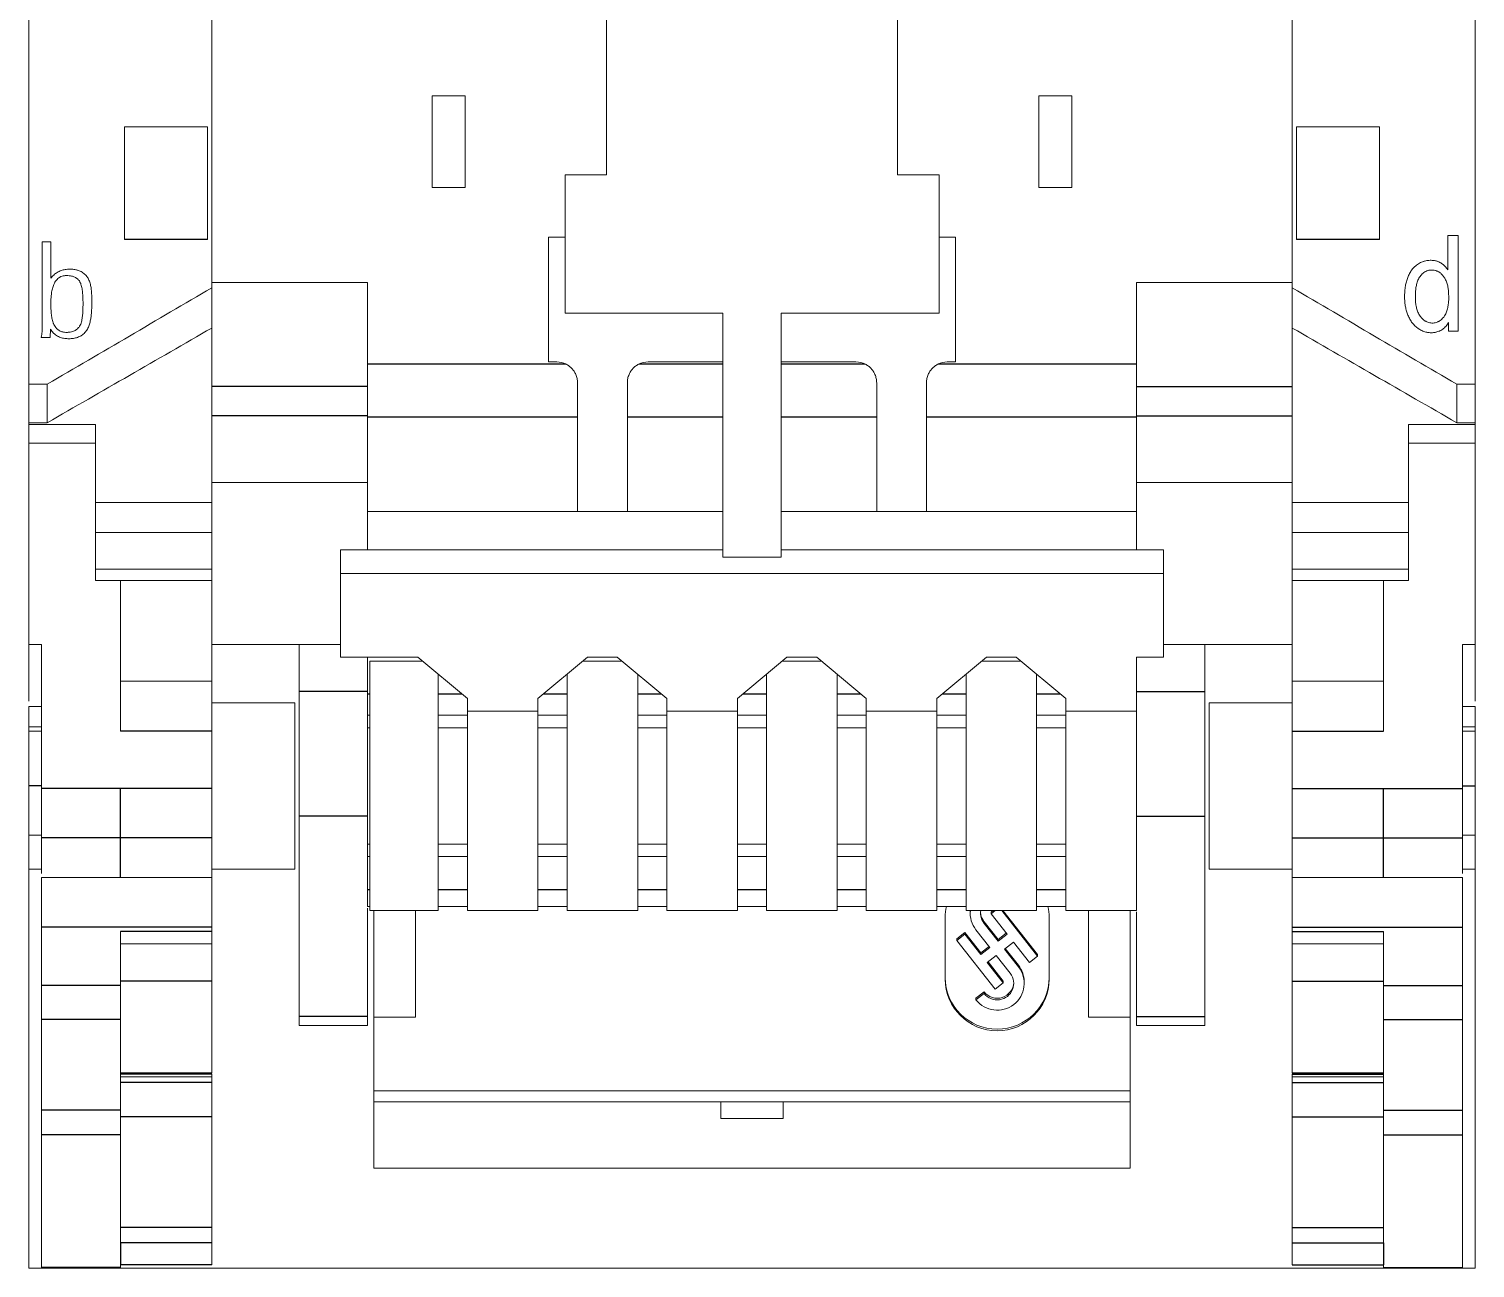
# Model space of a CAD drawing. Header units: millimetres. Extents: x 0 to 594, y 0 to 420.
# Drawn here: x 106.75 to 141.55, y 225.6 to 255.41 of the extents above; entities that cross this region are included whole.
import ezdxf

# ---------------------------------------------------------------- set-up
doc = ezdxf.new("R2010")
doc.units = ezdxf.units.MM
doc.layers.add('1', color=7, linetype='Continuous')

msp = doc.modelspace()

# ---------------------------------------------------------------- linework, layer by layer
at = {"layer": '1', "color": 7, "linetype": 'Continuous', "lineweight": 13}
for p, q in [((106.753, 360.281), (106.753, 246.863)), ((141.553, 360.281), (141.553, 246.863)), ((111.153, 358.001), (111.153, 249.185)), ((137.153, 249.185), (137.153, 358.001)), ((120.653, 251.901), (120.653, 329.743)), ((127.653, 329.743), (127.653, 251.901)), ((116.453, 251.601), (116.453, 253.801)), ((116.453, 253.801), (117.253, 253.801)), ((117.253, 253.801), (117.253, 251.601)), ((131.053, 253.801), (131.853, 253.801)), ((131.053, 251.601), (131.053, 253.801)), ((131.853, 253.801), (131.853, 251.601)), ((109.053, 250.353), (109.053, 253.054)), ((111.053, 253.054), (109.053, 253.054)), ((111.053, 250.353), (111.053, 253.054)), ((137.253, 250.353), (137.253, 253.054)), ((137.253, 253.054), (139.253, 253.054)), ((139.253, 250.353), (139.253, 253.054)), ((119.653, 251.901), (120.653, 251.901)), ((119.653, 248.576), (119.653, 251.901)), ((127.653, 251.901), (128.653, 251.901)), ((128.653, 251.901), (128.653, 248.572)), ((117.253, 251.601), (116.453, 251.601)), ((131.853, 251.601), (131.053, 251.601)), ((107.281, 250.293), (107.07, 250.293)), ((107.281, 249.413), (107.281, 250.293)), ((109.053, 250.351), (109.053, 250.353)), ((111.053, 250.353), (109.053, 250.353)), ((111.053, 250.351), (109.053, 250.351)), ((111.053, 250.351), (111.053, 250.353)), ((119.253, 250.401), (119.253, 247.401)), ((119.653, 250.401), (119.253, 250.401)), ((128.653, 250.401), (129.053, 250.401)), ((129.053, 250.401), (129.053, 247.401)), ((137.253, 250.351), (137.253, 250.353)), ((137.253, 250.353), (139.253, 250.353)), ((137.253, 250.351), (139.253, 250.351)), ((139.253, 250.351), (139.253, 250.353)), ((140.897, 250.443), (140.897, 249.617)), ((141.149, 250.443), (140.897, 250.443)), ((141.149, 248.143), (141.149, 250.443)), ((114.903, 249.315), (111.153, 249.315)), ((111.153, 249.185), (111.153, 248.217)), ((114.903, 249.315), (114.903, 247.346)), ((133.403, 249.315), (133.403, 247.346)), ((133.403, 249.315), (137.153, 249.315)), ((137.153, 248.217), (137.153, 249.185)), ((123.453, 248.576), (119.653, 248.576)), ((123.453, 242.701), (123.453, 248.576)), ((124.853, 248.576), (124.853, 242.701)), ((128.653, 248.572), (124.853, 248.572)), ((107.267, 247.993), (107.274, 248.187)), ((111.153, 248.217), (111.153, 244.018)), ((137.153, 244.018), (137.153, 248.217)), ((140.914, 248.353), (140.914, 248.143)), ((140.914, 248.143), (141.149, 248.143)), ((107.049, 247.993), (107.267, 247.993)), ((114.903, 246.073), (114.903, 247.346)), ((119.253, 247.401), (119.453, 247.401)), ((121.653, 247.401), (123.453, 247.401)), ((126.653, 247.401), (124.853, 247.401)), ((129.053, 247.401), (128.853, 247.401)), ((133.403, 246.073), (133.403, 247.346)), ((106.753, 246.863), (106.753, 245.938)), ((107.193, 246.863), (106.753, 246.863)), ((107.193, 245.938), (107.193, 246.863)), ((119.953, 246.901), (119.953, 246.073)), ((121.153, 246.073), (121.153, 246.901)), ((127.153, 246.073), (127.153, 246.901)), ((128.353, 246.901), (128.353, 246.073)), ((141.113, 246.863), (141.113, 245.938)), ((141.553, 246.863), (141.113, 246.863)), ((141.553, 246.863), (141.553, 245.938)), ((114.903, 243.801), (114.903, 246.073)), ((119.953, 246.073), (119.953, 243.801)), ((121.153, 243.801), (121.153, 246.073)), ((127.153, 243.801), (127.153, 246.073)), ((128.353, 246.073), (128.353, 243.801)), ((133.403, 243.801), (133.403, 246.073)), ((106.753, 245.938), (106.753, 245.897)), ((107.193, 245.938), (106.753, 245.938)), ((106.753, 245.451), (106.753, 245.897)), ((106.753, 245.897), (108.353, 245.897)), ((108.353, 245.897), (108.353, 244.018)), ((139.953, 245.897), (139.953, 244.018)), ((139.953, 245.897), (141.553, 245.897)), ((141.553, 245.938), (141.113, 245.938)), ((141.553, 245.938), (141.553, 245.897)), ((141.553, 245.451), (141.553, 245.897)), ((106.753, 245.451), (106.753, 240.601)), ((108.353, 245.451), (106.753, 245.451)), ((139.953, 245.451), (141.553, 245.451)), ((141.553, 245.451), (141.553, 240.601)), ((114.903, 244.501), (111.153, 244.501)), ((133.403, 244.501), (137.153, 244.501)), ((108.353, 244.018), (108.353, 243.298)), ((111.153, 244.018), (108.353, 244.018)), ((111.153, 244.018), (111.153, 243.298)), ((137.153, 243.298), (137.153, 244.018)), ((139.953, 244.018), (137.153, 244.018)), ((139.953, 243.298), (139.953, 244.018)), ((114.903, 242.879), (114.903, 243.801)), ((119.953, 243.801), (114.903, 243.801)), ((121.153, 243.801), (119.953, 243.801)), ((123.453, 243.801), (121.153, 243.801)), ((127.153, 243.801), (124.853, 243.801)), ((128.353, 243.801), (127.153, 243.801)), ((133.403, 243.801), (128.353, 243.801)), ((133.403, 242.879), (133.403, 243.801)), ((108.353, 243.298), (108.353, 242.418)), ((111.153, 243.298), (108.353, 243.298)), ((111.153, 243.298), (111.153, 242.418)), ((137.153, 242.418), (137.153, 243.298)), ((139.953, 243.298), (137.153, 243.298)), ((139.953, 242.418), (139.953, 243.298)), ((114.253, 242.879), (114.253, 242.309)), ((123.453, 242.879), (114.253, 242.879)), ((124.853, 242.701), (123.453, 242.701)), ((134.053, 242.879), (124.853, 242.879)), ((134.053, 242.879), (134.053, 242.309)), ((108.353, 242.418), (108.353, 242.14)), ((111.153, 242.418), (108.353, 242.418)), ((111.153, 242.418), (111.153, 242.14)), ((114.253, 240.301), (114.253, 242.309)), ((134.053, 242.309), (114.253, 242.309)), ((134.053, 240.301), (134.053, 242.309)), ((137.153, 242.14), (137.153, 242.418)), ((139.953, 242.418), (137.153, 242.418)), ((139.953, 242.14), (139.953, 242.418)), ((111.153, 242.14), (108.353, 242.14)), ((108.953, 238.522), (108.953, 242.14)), ((111.153, 239.722), (111.153, 242.141)), ((137.153, 239.722), (137.153, 242.141)), ((139.953, 242.14), (137.153, 242.14)), ((139.353, 238.522), (139.353, 242.14)), ((106.753, 240.601), (106.753, 239.239)), ((107.053, 240.601), (106.753, 240.601)), ((107.053, 237.14), (107.053, 240.601)), ((114.253, 240.601), (111.153, 240.601)), ((113.253, 240.601), (113.253, 239.472)), ((134.053, 240.601), (137.153, 240.601)), ((135.053, 240.601), (135.053, 239.472)), ((141.253, 237.14), (141.253, 240.601)), ((141.553, 240.601), (141.253, 240.601)), ((141.553, 240.601), (141.553, 239.239)), ((114.253, 240.301), (116.111, 240.301)), ((114.903, 240.301), (114.903, 239.405)), ((114.953, 234.201), (114.953, 240.201)), ((116.23, 240.201), (114.953, 240.201)), ((116.111, 240.301), (117.303, 239.301)), ((119.003, 239.301), (120.195, 240.301)), ((121.03, 240.201), (120.075, 240.201)), ((120.195, 240.301), (120.911, 240.301)), ((120.911, 240.301), (122.103, 239.301)), ((123.803, 239.301), (124.995, 240.301)), ((125.83, 240.201), (124.875, 240.201)), ((124.995, 240.301), (125.711, 240.301)), ((125.711, 240.301), (126.903, 239.301)), ((128.603, 239.301), (129.795, 240.301)), ((130.63, 240.201), (129.675, 240.201)), ((129.795, 240.301), (130.511, 240.301)), ((130.511, 240.301), (131.703, 239.301)), ((133.403, 240.301), (133.403, 239.001)), ((134.053, 240.301), (133.403, 240.301)), ((116.603, 234.201), (116.603, 239.888)), ((119.703, 234.201), (119.703, 239.888)), ((121.403, 234.201), (121.403, 239.888)), ((124.503, 234.201), (124.503, 239.888)), ((126.203, 234.201), (126.203, 239.888)), ((129.303, 234.201), (129.303, 239.888)), ((131.003, 234.201), (131.003, 239.888)), ((111.153, 239.722), (108.953, 239.722)), ((111.153, 238.522), (111.153, 239.722)), ((113.253, 239.472), (113.253, 236.476)), ((135.053, 239.472), (135.053, 236.476)), ((137.153, 238.522), (137.153, 239.722)), ((139.353, 239.722), (137.153, 239.722)), ((107.053, 239.113), (106.753, 239.113)), ((113.153, 239.201), (111.153, 239.201)), ((113.153, 239.201), (113.153, 235.786)), ((114.903, 238.901), (114.903, 239.405)), ((117.303, 239.301), (117.303, 239.001)), ((119.003, 239.001), (119.003, 239.301)), ((122.103, 239.301), (122.103, 239.001)), ((123.803, 239.001), (123.803, 239.301)), ((126.903, 239.301), (126.903, 239.001)), ((128.603, 239.001), (128.603, 239.301)), ((131.703, 239.301), (131.703, 239.001)), ((135.153, 239.201), (135.153, 235.786)), ((137.153, 239.201), (135.153, 239.201)), ((141.553, 239.113), (141.253, 239.113)), ((114.903, 238.601), (114.903, 238.901)), ((114.953, 238.901), (114.903, 238.901)), ((117.303, 238.901), (116.603, 238.901)), ((117.303, 234.201), (117.303, 239.001)), ((119.003, 239.001), (117.303, 239.001)), ((119.003, 234.201), (119.003, 239.001)), ((119.703, 238.901), (119.003, 238.901)), ((122.103, 238.901), (121.403, 238.901)), ((122.103, 234.201), (122.103, 239.001)), ((123.803, 239.001), (122.103, 239.001)), ((123.803, 234.201), (123.803, 239.001)), ((124.503, 238.901), (123.803, 238.901)), ((126.903, 238.901), (126.203, 238.901)), ((126.903, 234.201), (126.903, 239.001)), ((128.603, 239.001), (126.903, 239.001)), ((128.603, 234.201), (128.603, 239.001)), ((129.303, 238.901), (128.603, 238.901)), ((131.703, 238.901), (131.003, 238.901)), ((131.703, 234.201), (131.703, 239.001)), ((133.403, 239.001), (131.703, 239.001)), ((133.403, 234.201), (133.403, 239.001)), ((107.053, 238.619), (106.753, 238.619)), ((111.153, 237.14), (111.153, 238.522)), ((114.903, 235.801), (114.903, 238.601)), ((114.953, 238.601), (114.903, 238.601)), ((117.303, 238.601), (116.603, 238.601)), ((119.703, 238.601), (119.003, 238.601)), ((122.103, 238.601), (121.403, 238.601)), ((124.503, 238.601), (123.803, 238.601)), ((126.903, 238.601), (126.203, 238.601)), ((129.303, 238.601), (128.603, 238.601)), ((131.703, 238.601), (131.003, 238.601)), ((137.153, 237.14), (137.153, 238.522)), ((141.253, 238.619), (141.553, 238.619)), ((111.153, 235.952), (111.153, 237.14)), ((137.153, 235.952), (137.153, 237.14)), ((106.753, 235.201), (106.753, 236.019)), ((107.053, 236.019), (106.753, 236.019)), ((111.153, 235.001), (111.153, 235.952)), ((137.153, 235.001), (137.153, 235.952)), ((141.253, 236.019), (141.553, 236.019)), ((141.553, 235.201), (141.553, 236.019)), ((113.153, 235.786), (113.153, 235.201)), ((114.903, 235.501), (114.903, 235.801)), ((114.953, 235.801), (114.903, 235.801)), ((117.303, 235.801), (116.603, 235.801)), ((119.703, 235.801), (119.003, 235.801)), ((122.103, 235.801), (121.403, 235.801)), ((124.503, 235.801), (123.803, 235.801)), ((126.903, 235.801), (126.203, 235.801)), ((129.303, 235.801), (128.603, 235.801)), ((131.703, 235.801), (131.003, 235.801)), ((135.153, 235.786), (135.153, 235.201)), ((114.903, 234.701), (114.903, 235.501)), ((114.953, 235.501), (114.903, 235.501)), ((117.303, 235.501), (116.603, 235.501)), ((119.703, 235.501), (119.003, 235.501)), ((122.103, 235.501), (121.403, 235.501)), ((124.503, 235.501), (123.803, 235.501)), ((126.903, 235.501), (126.203, 235.501)), ((129.303, 235.501), (128.603, 235.501)), ((131.703, 235.501), (131.003, 235.501)), ((106.753, 235.201), (106.753, 225.601)), ((106.753, 235.201), (107.053, 235.201)), ((107.053, 235.001), (107.053, 233.801)), ((111.153, 235.001), (108.953, 235.001)), ((111.153, 235.201), (113.153, 235.201)), ((111.153, 235.001), (111.153, 233.801)), ((135.153, 235.201), (137.153, 235.201)), ((137.153, 235.001), (137.153, 233.801)), ((137.153, 235.001), (139.353, 235.001)), ((141.253, 235.201), (141.553, 235.201)), ((141.253, 235.001), (141.253, 233.801)), ((141.553, 235.201), (141.553, 225.601)), ((114.903, 234.301), (114.903, 234.701)), ((114.953, 234.301), (114.903, 234.301)), ((117.303, 234.301), (116.603, 234.301)), ((119.703, 234.301), (119.003, 234.301)), ((122.103, 234.301), (121.403, 234.301)), ((124.503, 234.301), (123.803, 234.301)), ((126.903, 234.301), (126.203, 234.301)), ((129.303, 234.301), (128.603, 234.301)), ((131.703, 234.301), (131.003, 234.301)), ((114.953, 234.201), (116.603, 234.201)), ((115.053, 231.641), (115.053, 234.201)), ((116.053, 231.641), (116.053, 234.201)), ((117.303, 234.201), (119.003, 234.201)), ((119.703, 234.201), (121.403, 234.201)), ((122.103, 234.201), (123.803, 234.201)), ((124.503, 234.201), (126.203, 234.201)), ((126.903, 234.201), (128.603, 234.201)), ((128.803, 234.037), (128.803, 232.55)), ((129.303, 234.201), (131.003, 234.201)), ((129.404, 234.176), (129.404, 234.137)), ((130.074, 233.506), (129.739, 233.933)), ((130.074, 233.467), (129.739, 233.893)), ((129.956, 234.201), (129.906, 234.162)), ((130.006, 234.201), (129.906, 234.123)), ((129.906, 234.162), (129.906, 234.123)), ((129.906, 234.123), (130.29, 233.634)), ((131.026, 233.103), (130.161, 234.201)), ((131.026, 233.143), (130.192, 234.201)), ((131.303, 232.55), (131.303, 234.037)), ((131.703, 234.201), (133.403, 234.201)), ((132.253, 234.201), (132.253, 231.641)), ((133.253, 231.641), (133.253, 234.201)), ((107.053, 232.399), (107.053, 233.801)), ((108.953, 232.399), (108.953, 233.701)), ((111.153, 233.701), (111.153, 233.801)), ((111.153, 233.401), (111.153, 233.701)), ((129.277, 233.675), (129.08, 233.522)), ((129.277, 233.636), (129.08, 233.483)), ((129.08, 233.522), (129.08, 233.483)), ((129.662, 233.187), (129.277, 233.675)), ((129.277, 233.675), (129.277, 233.636)), ((129.662, 233.147), (129.277, 233.636)), ((129.542, 233.741), (129.877, 233.315)), ((130.271, 233.659), (130.074, 233.506)), ((130.29, 233.634), (130.074, 233.467)), ((137.153, 233.701), (137.153, 233.801)), ((137.153, 233.401), (137.153, 233.701)), ((139.353, 232.399), (139.353, 233.701)), ((141.253, 232.399), (141.253, 233.801)), ((111.153, 233.401), (108.953, 233.401)), ((111.153, 232.502), (111.153, 233.401)), ((129.08, 233.483), (130.003, 232.311)), ((129.858, 233.339), (129.662, 233.187)), ((129.877, 233.315), (129.662, 233.147)), ((129.662, 233.187), (129.662, 233.147)), ((130.074, 233.506), (130.074, 233.467)), ((130.228, 233.272), (130.444, 233.439)), ((130.564, 232.846), (130.228, 233.272)), ((130.564, 232.885), (130.248, 233.287)), ((130.444, 233.439), (130.829, 232.951)), ((137.153, 232.502), (137.153, 233.401)), ((137.153, 233.401), (139.353, 233.401)), ((129.815, 232.952), (130.031, 233.119)), ((130.2, 232.464), (129.815, 232.952)), ((130.2, 232.503), (129.835, 232.967)), ((130.031, 233.119), (130.367, 232.693)), ((130.829, 232.951), (131.026, 233.103)), ((131.026, 233.143), (131.026, 233.103)), ((111.153, 230.301), (111.153, 232.502)), ((130.2, 232.503), (130.2, 232.464)), ((130.702, 232.449), (130.702, 232.489)), ((137.153, 230.301), (137.153, 232.502)), ((107.053, 231.583), (107.053, 232.399)), ((108.953, 231.583), (108.953, 232.399)), ((129.739, 232.245), (129.542, 232.093)), ((129.739, 232.206), (129.542, 232.053)), ((129.739, 232.245), (129.739, 232.206)), ((130.003, 232.311), (130.2, 232.464)), ((139.353, 231.583), (139.353, 232.399)), ((141.253, 231.583), (141.253, 232.399)), ((129.542, 232.093), (129.542, 232.053)), ((107.053, 231.583), (107.053, 229.396)), ((108.953, 231.583), (108.953, 229.396)), ((113.253, 231.434), (113.253, 231.651)), ((113.253, 231.434), (114.903, 231.434)), ((114.903, 231.434), (114.903, 231.651)), ((115.053, 231.64), (115.053, 231.641)), ((115.053, 231.641), (116.053, 231.641)), ((115.053, 231.64), (116.053, 231.64)), ((115.053, 229.868), (115.053, 231.64)), ((116.053, 231.64), (116.053, 231.641)), ((132.253, 231.641), (132.253, 231.64)), ((132.253, 231.641), (133.253, 231.641)), ((132.253, 231.64), (133.253, 231.64)), ((133.253, 231.64), (133.253, 231.641)), ((133.253, 229.868), (133.253, 231.64)), ((133.403, 231.434), (133.403, 231.651)), ((133.403, 231.434), (135.053, 231.434)), ((135.053, 231.434), (135.053, 231.651)), ((139.353, 231.583), (139.353, 229.396)), ((141.253, 231.583), (141.253, 229.396)), ((108.953, 230.301), (111.153, 230.301)), ((111.153, 230.272), (108.953, 230.272)), ((111.153, 230.201), (108.953, 230.201)), ((111.153, 230.265), (111.153, 230.272)), ((111.153, 230.201), (111.153, 230.265)), ((111.153, 230.201), (111.153, 230.063)), ((111.153, 230.063), (111.153, 229.239)), ((137.153, 230.301), (139.353, 230.301)), ((137.153, 230.265), (137.153, 230.272)), ((139.353, 230.272), (137.153, 230.272)), ((137.153, 230.201), (137.153, 230.265)), ((137.153, 230.201), (137.153, 230.063)), ((137.153, 230.201), (139.353, 230.201)), ((137.153, 230.063), (137.153, 229.239)), ((115.053, 229.601), (115.053, 229.868)), ((115.053, 229.868), (133.253, 229.868)), ((133.253, 229.601), (133.253, 229.868)), ((107.053, 228.809), (107.053, 229.396)), ((108.953, 228.809), (108.953, 229.396)), ((115.053, 228.001), (115.053, 229.601)), ((115.053, 229.601), (133.253, 229.601)), ((123.403, 229.601), (123.403, 229.196)), ((124.903, 229.601), (124.903, 229.196)), ((133.253, 228.001), (133.253, 229.601)), ((139.353, 228.809), (139.353, 229.396)), ((141.253, 228.809), (141.253, 229.396)), ((111.153, 229.239), (111.153, 226.574)), ((123.403, 229.196), (124.903, 229.196)), ((137.153, 229.239), (137.153, 226.574)), ((115.053, 228.001), (133.253, 228.001)), ((111.153, 226.574), (111.153, 226.207)), ((137.153, 226.574), (137.153, 226.207)), ((111.153, 226.207), (111.153, 225.676)), ((137.153, 226.207), (137.153, 225.676)), ((108.694, 225.601), (106.753, 225.601)), ((107.053, 225.612), (108.953, 225.612)), ((139.954, 225.601), (108.694, 225.601)), ((108.953, 225.676), (111.153, 225.676)), ((111.153, 225.676), (111.153, 225.676)), ((137.153, 225.676), (137.153, 225.676)), ((137.153, 225.676), (139.353, 225.676)), ((139.353, 225.612), (141.253, 225.612)), ((141.553, 225.601), (139.954, 225.601))]:
    msp.add_line(p, q, dxfattribs=at)
at = {"layer": '1', "color": 7, "linetype": 'Continuous', "lineweight": 25}
for p, q in [((119.68, 247.346), (114.903, 247.346)), ((123.453, 247.346), (121.426, 247.346)), ((126.88, 247.346), (124.853, 247.346)), ((133.403, 247.346), (128.626, 247.346)), ((114.903, 246.808), (111.153, 246.808)), ((133.403, 246.808), (137.153, 246.808)), ((114.903, 246.101), (111.153, 246.101)), ((119.953, 246.073), (114.903, 246.073)), ((123.453, 246.073), (121.153, 246.073)), ((127.153, 246.073), (124.853, 246.073)), ((133.403, 246.073), (128.353, 246.073)), ((133.403, 246.101), (137.153, 246.101)), ((114.903, 239.472), (113.253, 239.472)), ((133.403, 239.472), (135.053, 239.472)), ((114.953, 239.405), (114.903, 239.405)), ((117.179, 239.405), (116.603, 239.405)), ((119.703, 239.405), (119.127, 239.405)), ((121.979, 239.405), (121.403, 239.405)), ((124.503, 239.405), (123.927, 239.405)), ((126.779, 239.405), (126.203, 239.405)), ((129.303, 239.405), (128.727, 239.405)), ((131.579, 239.405), (131.003, 239.405)), ((111.153, 238.522), (108.953, 238.522)), ((137.153, 238.522), (139.353, 238.522)), ((107.053, 237.201), (106.753, 237.201)), ((111.153, 237.14), (108.953, 237.14)), ((137.153, 237.14), (139.353, 237.14)), ((141.253, 237.201), (141.553, 237.201)), ((114.903, 236.476), (113.253, 236.476)), ((133.403, 236.476), (135.053, 236.476)), ((111.153, 235.952), (108.953, 235.952)), ((137.153, 235.952), (139.353, 235.952)), ((114.953, 234.701), (114.903, 234.701)), ((117.303, 234.701), (116.603, 234.701)), ((119.703, 234.701), (119.003, 234.701)), ((122.103, 234.701), (121.403, 234.701)), ((124.503, 234.701), (123.803, 234.701)), ((126.903, 234.701), (126.203, 234.701)), ((129.303, 234.701), (128.603, 234.701)), ((131.703, 234.701), (131.003, 234.701)), ((129.739, 233.933), (129.739, 233.893)), ((111.153, 233.801), (107.053, 233.801)), ((111.153, 233.701), (108.953, 233.701)), ((137.153, 233.801), (141.253, 233.801)), ((137.153, 233.701), (139.353, 233.701)), ((130.564, 232.885), (130.564, 232.846)), ((111.153, 232.502), (108.953, 232.502)), ((137.153, 232.502), (139.353, 232.502)), ((108.953, 232.399), (107.053, 232.399)), ((139.353, 232.399), (141.253, 232.399)), ((108.953, 231.583), (107.053, 231.583)), ((114.903, 231.651), (113.253, 231.651)), ((133.403, 231.651), (135.053, 231.651)), ((139.353, 231.583), (141.253, 231.583)), ((111.153, 230.265), (108.953, 230.265)), ((111.153, 230.063), (108.953, 230.063)), ((137.153, 230.265), (139.353, 230.265)), ((137.153, 230.063), (139.353, 230.063)), ((108.953, 229.396), (107.053, 229.396)), ((139.353, 229.396), (141.253, 229.396)), ((111.153, 229.239), (108.953, 229.239)), ((137.153, 229.239), (139.353, 229.239)), ((108.953, 228.809), (107.053, 228.809)), ((139.353, 228.809), (141.253, 228.809)), ((111.153, 226.574), (108.953, 226.574)), ((137.153, 226.574), (139.353, 226.574)), ((108.953, 226.207), (108.953, 225.676)), ((111.153, 226.207), (108.953, 226.207)), ((137.153, 226.207), (139.353, 226.207)), ((139.353, 226.207), (139.353, 225.676)), ((108.953, 225.612), (107.053, 225.612)), ((111.153, 225.676), (108.953, 225.676)), ((137.153, 225.676), (139.353, 225.676)), ((139.353, 225.612), (141.253, 225.612))]:
    msp.add_line(p, q, dxfattribs=at)
at = {"layer": '1', "color": 7, "linetype": 'Continuous', "lineweight": 13}
for centre, start, end in [((119.453, 246.901), 63.0205, 90), ((121.653, 246.901), 90, 116.9795), ((126.653, 246.901), 63.0205, 90), ((128.853, 246.901), 90, 116.9795)]:
    msp.add_arc(centre, 0.5, start, end, dxfattribs=at)
for centre, major_axis, start_param, end_param in [((130.053, 234.037), (1.25, 0), 2.927081, 3.141593), ((130.053, 234.037), (1.25, 0), 0, 0.214512), ((130.053, 234.137), (0.649, 0), 3.042589, 3.804818), ((130.053, 234.176), (0.649, 0), 3.103604, 3.141549), ((130.053, 234.137), (-0.399, 0), 6.121742, 6.94641), ((130.053, 234.176), (-0.399, 0), 0.049486, 0.663225), ((130.053, 232.449), (0.649, 0), 3.804818, 6.94641), ((130.053, 232.489), (0.649, 0), 6.283142, 6.94641), ((130.053, 232.589), (1.25, 0), 3.141593, 6.283185), ((130.053, 232.55), (1.25, 0), 3.141593, 6.283185), ((130.053, 232.449), (-0.399, 0), 0.663225, 3.804818), ((130.053, 232.489), (-0.399, 0), 0.663225, 3.092069)]:
    msp.add_ellipse(centre, major_axis=major_axis, ratio=0.991445, start_param=start_param, end_param=end_param, dxfattribs=at)
for points, knots in [([(107.07, 250.293), (107.07, 249.909), (107.07, 249.334), (107.07, 248.663), (107.07, 248.351), (107.07, 248.22), (107.07, 248.184), (107.07, 248.16), (107.071, 248.148), (107.069, 248.124), (107.068, 248.112), (107.065, 248.088), (107.063, 248.076), (107.057, 248.04), (107.053, 248.016), (107.049, 247.993)], [0, 0, 0, 0, 0.5, 0.75, 0.875, 0.90625, 0.921875, 0.921875, 0.9375, 0.9375, 0.953125, 0.953125, 0.96875, 0.96875, 1, 1, 1, 1]), ([(107.274, 248.187), (107.292, 248.156), (107.312, 248.128), (107.342, 248.096), (107.348, 248.09), (107.361, 248.078), (107.368, 248.072), (107.388, 248.056), (107.417, 248.035), (107.447, 248.019), (107.479, 248.004), (107.495, 247.997), (107.545, 247.98), (107.579, 247.972), (107.631, 247.965), (107.648, 247.963), (107.683, 247.961), (107.701, 247.96), (107.753, 247.96), (107.788, 247.963), (107.84, 247.97), (107.857, 247.973), (107.891, 247.982), (107.908, 247.987), (107.941, 247.998), (107.965, 248.008), (107.989, 248.02), (108.004, 248.029), (108.011, 248.033), (108.048, 248.057), (108.075, 248.08), (108.104, 248.112), (108.11, 248.119), (108.121, 248.132), (108.127, 248.139), (108.142, 248.161), (108.151, 248.175), (108.177, 248.221), (108.192, 248.253), (108.209, 248.302), (108.214, 248.319), (108.223, 248.353), (108.227, 248.37), (108.238, 248.421), (108.243, 248.455), (108.252, 248.523), (108.256, 248.558), (108.263, 248.662), (108.265, 248.731), (108.265, 248.836), (108.265, 248.871), (108.265, 248.923), (108.265, 248.94), (108.265, 248.975), (108.264, 248.993), (108.262, 249.045), (108.26, 249.08), (108.253, 249.149), (108.249, 249.183), (108.239, 249.234), (108.235, 249.251), (108.227, 249.285), (108.222, 249.302), (108.212, 249.335), (108.205, 249.351), (108.192, 249.383), (108.184, 249.399), (108.171, 249.421), (108.166, 249.429), (108.156, 249.443), (108.151, 249.45), (108.136, 249.471), (108.113, 249.498), (108.088, 249.521), (108.06, 249.543), (108.046, 249.553), (108.001, 249.58), (107.969, 249.594), (107.927, 249.607), (107.919, 249.609), (107.902, 249.614), (107.876, 249.62), (107.851, 249.624), (107.799, 249.631), (107.765, 249.633), (107.712, 249.633), (107.695, 249.632), (107.66, 249.629), (107.643, 249.627), (107.592, 249.619), (107.559, 249.611), (107.518, 249.597), (107.51, 249.594), (107.493, 249.587), (107.485, 249.584), (107.462, 249.572), (107.416, 249.547), (107.375, 249.516), (107.337, 249.48), (107.325, 249.467), (107.302, 249.441), (107.291, 249.427), (107.281, 249.413)], [0, 0, 0, 0, 0.03125, 0.03125, 0.039062, 0.039062, 0.046875, 0.046875, 0.0625, 0.078125, 0.078125, 0.09375, 0.09375, 0.125, 0.125, 0.140625, 0.140625, 0.15625, 0.15625, 0.1875, 0.1875, 0.203125, 0.203125, 0.21875, 0.21875, 0.234375, 0.242187, 0.242187, 0.25, 0.25, 0.28125, 0.28125, 0.289062, 0.289062, 0.296875, 0.296875, 0.3125, 0.3125, 0.34375, 0.34375, 0.359375, 0.359375, 0.375, 0.375, 0.40625, 0.40625, 0.4375, 0.4375, 0.5, 0.5, 0.53125, 0.53125, 0.546875, 0.546875, 0.5625, 0.5625, 0.59375, 0.59375, 0.625, 0.625, 0.640625, 0.640625, 0.65625, 0.65625, 0.671875, 0.671875, 0.6875, 0.6875, 0.695312, 0.695312, 0.703125, 0.703125, 0.71875, 0.734375, 0.734375, 0.75, 0.75, 0.78125, 0.78125, 0.789062, 0.789062, 0.796875, 0.8125, 0.8125, 0.84375, 0.84375, 0.859375, 0.859375, 0.875, 0.875, 0.90625, 0.90625, 0.914063, 0.914063, 0.921875, 0.921875, 0.9375, 0.96875, 0.96875, 0.984375, 0.984375, 1, 1, 1, 1]), ([(140.897, 249.617), (140.878, 249.647), (140.856, 249.675), (140.819, 249.713), (140.806, 249.725), (140.785, 249.742), (140.778, 249.748), (140.764, 249.758), (140.756, 249.764), (140.734, 249.778), (140.719, 249.788), (140.688, 249.804), (140.664, 249.815), (140.638, 249.824), (140.621, 249.829), (140.612, 249.831), (140.586, 249.837), (140.551, 249.844), (140.515, 249.846), (140.48, 249.847), (140.462, 249.846), (140.408, 249.843), (140.373, 249.837), (140.33, 249.825), (140.321, 249.823), (140.304, 249.817), (140.296, 249.814), (140.271, 249.805), (140.254, 249.798), (140.206, 249.774), (140.176, 249.755), (140.14, 249.728), (140.133, 249.723), (140.12, 249.711), (140.099, 249.694), (140.068, 249.662), (140.045, 249.635), (140.024, 249.607), (140.013, 249.592), (139.984, 249.547), (139.968, 249.515), (139.939, 249.451), (139.927, 249.418), (139.91, 249.367), (139.905, 249.35), (139.896, 249.315), (139.883, 249.263), (139.874, 249.211), (139.86, 249.107), (139.856, 249.036), (139.856, 248.93), (139.858, 248.894), (139.863, 248.823), (139.871, 248.753), (139.886, 248.684), (139.904, 248.616), (139.915, 248.582), (139.94, 248.515), (139.955, 248.483), (139.987, 248.42), (140.006, 248.39), (140.037, 248.347), (140.048, 248.332), (140.071, 248.305), (140.107, 248.266), (140.147, 248.231), (140.183, 248.205), (140.191, 248.2), (140.206, 248.19), (140.213, 248.185), (140.236, 248.172), (140.283, 248.147), (140.333, 248.129), (140.376, 248.118), (140.385, 248.116), (140.402, 248.113), (140.411, 248.111), (140.438, 248.108), (140.456, 248.106), (140.491, 248.105), (140.509, 248.105), (140.544, 248.106), (140.562, 248.108), (140.589, 248.112), (140.597, 248.114), (140.615, 248.117), (140.641, 248.124), (140.675, 248.135), (140.699, 248.146), (140.715, 248.153), (140.723, 248.157), (140.747, 248.171), (140.777, 248.19), (140.804, 248.213), (140.829, 248.238), (140.842, 248.251), (140.876, 248.292), (140.897, 248.321), (140.914, 248.353)], [0, 0, 0, 0, 0.03125, 0.03125, 0.046875, 0.046875, 0.054687, 0.054687, 0.0625, 0.0625, 0.078125, 0.078125, 0.09375, 0.101562, 0.101562, 0.109375, 0.109375, 0.125, 0.140625, 0.140625, 0.15625, 0.15625, 0.1875, 0.1875, 0.195312, 0.195312, 0.203125, 0.203125, 0.21875, 0.21875, 0.25, 0.25, 0.257813, 0.257813, 0.265625, 0.28125, 0.296875, 0.296875, 0.3125, 0.3125, 0.34375, 0.34375, 0.375, 0.375, 0.390625, 0.390625, 0.40625, 0.4375, 0.4375, 0.5, 0.5, 0.53125, 0.53125, 0.5625, 0.59375, 0.59375, 0.625, 0.625, 0.65625, 0.65625, 0.6875, 0.6875, 0.703125, 0.703125, 0.71875, 0.75, 0.75, 0.757813, 0.757813, 0.765625, 0.765625, 0.78125, 0.8125, 0.8125, 0.820313, 0.820313, 0.828125, 0.828125, 0.84375, 0.84375, 0.859375, 0.859375, 0.875, 0.875, 0.882813, 0.882813, 0.890625, 0.90625, 0.914063, 0.914063, 0.921875, 0.921875, 0.9375, 0.953125, 0.953125, 0.96875, 0.96875, 1, 1, 1, 1]), ([(140.229, 249.459), (140.25, 249.487), (140.273, 249.513), (140.314, 249.547), (140.328, 249.558), (140.358, 249.576), (140.382, 249.588), (140.407, 249.596), (140.424, 249.601), (140.432, 249.604), (140.458, 249.609), (140.476, 249.611), (140.502, 249.612), (140.511, 249.612), (140.528, 249.612), (140.537, 249.611), (140.563, 249.609), (140.589, 249.604), (140.614, 249.596), (140.631, 249.59), (140.639, 249.587), (140.663, 249.576), (140.679, 249.567), (140.701, 249.553), (140.708, 249.547), (140.722, 249.537), (140.728, 249.531), (140.748, 249.513), (140.76, 249.501), (140.778, 249.481), (140.783, 249.474), (140.794, 249.461), (140.8, 249.454), (140.81, 249.44), (140.815, 249.432), (140.824, 249.417), (140.828, 249.41), (140.849, 249.371), (140.863, 249.338), (140.879, 249.288), (140.883, 249.272), (140.892, 249.237), (140.895, 249.22), (140.905, 249.168), (140.909, 249.134), (140.915, 249.064), (140.917, 249.029), (140.919, 248.96), (140.919, 248.925), (140.917, 248.873), (140.916, 248.855), (140.913, 248.82), (140.911, 248.803), (140.905, 248.751), (140.898, 248.716), (140.886, 248.665), (140.881, 248.648), (140.87, 248.615), (140.864, 248.598), (140.843, 248.55), (140.826, 248.52), (140.8, 248.485), (140.795, 248.478), (140.784, 248.465), (140.778, 248.458), (140.76, 248.439), (140.747, 248.426), (140.72, 248.404), (140.706, 248.394), (140.683, 248.38), (140.676, 248.375), (140.66, 248.367), (140.636, 248.357), (140.611, 248.349), (140.577, 248.341), (140.559, 248.339), (140.524, 248.337), (140.507, 248.337), (140.472, 248.341), (140.454, 248.344), (140.42, 248.353), (140.396, 248.362), (140.372, 248.374), (140.357, 248.383), (140.349, 248.388), (140.313, 248.413), (140.287, 248.436), (140.258, 248.469), (140.252, 248.476), (140.241, 248.489), (140.235, 248.496), (140.22, 248.518), (140.211, 248.532), (140.193, 248.563), (140.186, 248.579), (140.172, 248.611), (140.166, 248.628), (140.149, 248.677), (140.141, 248.711), (140.131, 248.763), (140.129, 248.78), (140.124, 248.815), (140.122, 248.832), (140.118, 248.885), (140.116, 248.92), (140.115, 248.989), (140.116, 249.024), (140.119, 249.094), (140.122, 249.128), (140.131, 249.198), (140.137, 249.233), (140.154, 249.301), (140.164, 249.334), (140.184, 249.383), (140.192, 249.399), (140.209, 249.43), (140.218, 249.444), (140.229, 249.459)], [0, 0, 0, 0, 0.03125, 0.03125, 0.046875, 0.046875, 0.0625, 0.070312, 0.070312, 0.078125, 0.078125, 0.09375, 0.09375, 0.101563, 0.101563, 0.109375, 0.109375, 0.125, 0.132813, 0.132813, 0.140625, 0.140625, 0.15625, 0.15625, 0.164063, 0.164063, 0.171875, 0.171875, 0.1875, 0.1875, 0.195313, 0.195313, 0.203125, 0.203125, 0.210938, 0.210938, 0.21875, 0.21875, 0.25, 0.25, 0.265625, 0.265625, 0.28125, 0.28125, 0.3125, 0.3125, 0.34375, 0.34375, 0.375, 0.375, 0.390625, 0.390625, 0.40625, 0.40625, 0.4375, 0.4375, 0.453125, 0.453125, 0.46875, 0.46875, 0.5, 0.5, 0.507813, 0.507813, 0.515625, 0.515625, 0.53125, 0.53125, 0.546875, 0.546875, 0.554688, 0.554688, 0.5625, 0.578125, 0.578125, 0.59375, 0.59375, 0.609375, 0.609375, 0.625, 0.625, 0.640625, 0.648438, 0.648438, 0.65625, 0.65625, 0.6875, 0.6875, 0.695313, 0.695313, 0.703125, 0.703125, 0.71875, 0.71875, 0.734375, 0.734375, 0.75, 0.75, 0.78125, 0.78125, 0.796875, 0.796875, 0.8125, 0.8125, 0.84375, 0.84375, 0.875, 0.875, 0.90625, 0.90625, 0.9375, 0.9375, 0.96875, 0.96875, 0.984375, 0.984375, 1, 1, 1, 1]), ([(107.999, 248.311), (107.992, 248.294), (107.983, 248.278), (107.969, 248.254), (107.964, 248.247), (107.953, 248.232), (107.947, 248.225), (107.928, 248.204), (107.908, 248.186), (107.885, 248.171), (107.87, 248.161), (107.862, 248.157), (107.82, 248.136), (107.785, 248.126), (107.73, 248.117), (107.712, 248.115), (107.685, 248.114), (107.676, 248.113), (107.658, 248.113), (107.649, 248.113), (107.621, 248.114), (107.603, 248.116), (107.576, 248.121), (107.567, 248.123), (107.549, 248.128), (107.523, 248.136), (107.498, 248.147), (107.474, 248.161), (107.466, 248.167), (107.451, 248.177), (107.437, 248.189), (107.423, 248.201), (107.411, 248.215), (107.405, 248.222), (107.387, 248.244), (107.377, 248.259), (107.359, 248.29), (107.351, 248.307), (107.34, 248.332), (107.336, 248.341), (107.33, 248.358), (107.327, 248.367), (107.319, 248.393), (107.314, 248.411), (107.307, 248.446), (107.304, 248.464), (107.295, 248.518), (107.291, 248.554), (107.286, 248.627), (107.284, 248.664), (107.281, 248.736), (107.281, 248.773), (107.281, 248.827), (107.281, 248.846), (107.282, 248.882), (107.282, 248.9), (107.285, 248.955), (107.288, 248.991), (107.295, 249.045), (107.297, 249.063), (107.303, 249.1), (107.307, 249.118), (107.319, 249.171), (107.33, 249.207), (107.343, 249.241)], [0, 0, 0, 0, 0.03125, 0.03125, 0.046875, 0.046875, 0.0625, 0.0625, 0.09375, 0.109375, 0.109375, 0.125, 0.125, 0.1875, 0.1875, 0.21875, 0.21875, 0.234375, 0.234375, 0.25, 0.25, 0.28125, 0.28125, 0.296875, 0.296875, 0.3125, 0.34375, 0.34375, 0.359375, 0.359375, 0.375, 0.390625, 0.390625, 0.40625, 0.40625, 0.4375, 0.4375, 0.46875, 0.46875, 0.484375, 0.484375, 0.5, 0.5, 0.53125, 0.53125, 0.5625, 0.5625, 0.625, 0.625, 0.6875, 0.6875, 0.75, 0.75, 0.78125, 0.78125, 0.8125, 0.8125, 0.875, 0.875, 0.90625, 0.90625, 0.9375, 0.9375, 1, 1, 1, 1]), ([(107.343, 249.241), (107.357, 249.277), (107.374, 249.311), (107.401, 249.35), (107.407, 249.358), (107.419, 249.373), (107.425, 249.38), (107.445, 249.401), (107.459, 249.413), (107.483, 249.43), (107.491, 249.435), (107.507, 249.445), (107.533, 249.458), (107.56, 249.467), (107.588, 249.473), (107.598, 249.475), (107.617, 249.478), (107.626, 249.479), (107.645, 249.48), (107.655, 249.48), (107.674, 249.48), (107.683, 249.48), (107.712, 249.478), (107.731, 249.476), (107.769, 249.47), (107.787, 249.466), (107.823, 249.456), (107.841, 249.449), (107.867, 249.437), (107.876, 249.432), (107.892, 249.422), (107.908, 249.411), (107.922, 249.399), (107.936, 249.386), (107.943, 249.379), (107.956, 249.364), (107.962, 249.357), (107.972, 249.341), (107.977, 249.333), (107.986, 249.316), (107.99, 249.307), (107.997, 249.289), (108, 249.28), (108.009, 249.253), (108.014, 249.235), (108.028, 249.179), (108.034, 249.142), (108.043, 249.066), (108.046, 249.028), (108.051, 248.952), (108.053, 248.914), (108.055, 248.838), (108.055, 248.8), (108.054, 248.724), (108.053, 248.686), (108.05, 248.61), (108.048, 248.572), (108.041, 248.496), (108.036, 248.458), (108.026, 248.402), (108.022, 248.384), (108.012, 248.347), (108.006, 248.329), (107.999, 248.311)], [0, 0, 0, 0, 0.0625, 0.0625, 0.078125, 0.078125, 0.09375, 0.09375, 0.125, 0.125, 0.140625, 0.140625, 0.15625, 0.1875, 0.1875, 0.203125, 0.203125, 0.21875, 0.21875, 0.234375, 0.234375, 0.25, 0.25, 0.28125, 0.28125, 0.3125, 0.3125, 0.34375, 0.34375, 0.359375, 0.359375, 0.375, 0.390625, 0.390625, 0.40625, 0.40625, 0.421875, 0.421875, 0.4375, 0.4375, 0.453125, 0.453125, 0.46875, 0.46875, 0.5, 0.5, 0.5625, 0.5625, 0.625, 0.625, 0.6875, 0.6875, 0.75, 0.75, 0.8125, 0.8125, 0.875, 0.875, 0.9375, 0.9375, 0.96875, 0.96875, 1, 1, 1, 1]), ([(119.68, 247.346), (119.706, 247.333), (119.73, 247.318), (119.764, 247.292), (119.775, 247.283), (119.797, 247.264), (119.807, 247.254), (119.837, 247.222), (119.855, 247.2), (119.886, 247.152), (119.9, 247.127), (119.911, 247.101)], [0, 0, 0, 0, 0.25, 0.25, 0.375, 0.375, 0.5, 0.5, 0.75, 0.75, 1, 1, 1, 1]), ([(119.911, 247.101), (119.925, 247.069), (119.936, 247.036), (119.949, 246.968), (119.953, 246.934), (119.953, 246.901)], [0, 0, 0, 0, 0.5, 0.5, 1, 1, 1, 1]), ([(121.153, 246.901), (121.153, 246.934), (121.156, 246.968), (121.17, 247.036), (121.181, 247.069), (121.195, 247.101)], [0, 0, 0, 0, 0.5, 0.5, 1, 1, 1, 1]), ([(121.195, 247.101), (121.206, 247.127), (121.22, 247.152), (121.243, 247.188), (121.252, 247.199), (121.27, 247.222), (121.279, 247.233), (121.309, 247.264), (121.33, 247.284), (121.376, 247.318), (121.4, 247.333), (121.426, 247.346)], [0, 0, 0, 0, 0.25, 0.25, 0.375, 0.375, 0.5, 0.5, 0.75, 0.75, 1, 1, 1, 1]), ([(127.111, 247.101), (127.1, 247.127), (127.086, 247.152), (127.062, 247.188), (127.054, 247.199), (127.036, 247.222), (127.027, 247.233), (126.997, 247.264), (126.976, 247.284), (126.93, 247.318), (126.906, 247.333), (126.88, 247.346)], [0, 0, 0, 0, 0.25, 0.25, 0.375, 0.375, 0.5, 0.5, 0.75, 0.75, 1, 1, 1, 1]), ([(127.153, 246.901), (127.153, 246.934), (127.149, 246.968), (127.136, 247.036), (127.125, 247.069), (127.111, 247.101)], [0, 0, 0, 0, 0.5, 0.5, 1, 1, 1, 1]), ([(128.395, 247.101), (128.381, 247.069), (128.37, 247.036), (128.356, 246.968), (128.353, 246.934), (128.353, 246.901)], [0, 0, 0, 0, 0.5, 0.5, 1, 1, 1, 1]), ([(128.626, 247.346), (128.601, 247.333), (128.576, 247.318), (128.542, 247.292), (128.53, 247.283), (128.509, 247.264), (128.499, 247.254), (128.469, 247.223), (128.452, 247.2), (128.428, 247.164), (128.42, 247.152), (128.407, 247.127), (128.4, 247.114), (128.395, 247.101)], [0, 0, 0, 0, 0.25, 0.25, 0.375, 0.375, 0.5, 0.5, 0.75, 0.75, 0.875, 0.875, 1, 1, 1, 1]), ([(106.753, 238.517), (106.753, 238.381), (106.753, 238.224), (106.753, 237.86), (106.753, 237.644), (106.753, 237.351), (106.753, 237.276), (106.753, 237.201)], [0, 0, 0, 0, 0.390088, 0.390088, 0.846458, 0.846458, 1, 1, 1, 1]), ([(141.553, 238.517), (141.553, 238.381), (141.553, 238.224), (141.553, 237.86), (141.553, 237.644), (141.553, 237.351), (141.553, 237.276), (141.553, 237.201)], [0, 0, 0, 0, 0.390088, 0.390088, 0.846458, 0.846458, 1, 1, 1, 1]), ([(106.753, 237.201), (106.753, 237.008), (106.753, 236.812), (106.753, 236.411), (106.753, 236.203), (106.753, 236.019)], [0, 0, 0, 0, 0.463629, 0.463629, 1, 1, 1, 1]), ([(141.553, 237.201), (141.553, 237.008), (141.553, 236.812), (141.553, 236.411), (141.553, 236.203), (141.553, 236.019)], [0, 0, 0, 0, 0.463629, 0.463629, 1, 1, 1, 1]), ([(113.253, 236.476), (113.253, 236.376), (113.253, 236.024), (113.253, 235.038), (113.253, 233.591), (113.253, 232.337), (113.253, 231.651)], [0, 0, 0, 0, 0.244152, 0.498495, 0.752867, 1, 1, 1, 1]), ([(135.053, 236.476), (135.053, 236.376), (135.053, 236.024), (135.053, 235.038), (135.053, 233.591), (135.053, 232.337), (135.053, 231.651)], [0, 0, 0, 0, 0.244152, 0.498495, 0.752867, 1, 1, 1, 1]), ([(114.903, 234.256), (114.903, 234.022), (114.903, 233.259), (114.903, 232.337), (114.903, 231.651)], [0, 0, 0, 0, 0.329781, 1, 1, 1, 1]), ([(133.403, 234.168), (133.403, 233.959), (133.403, 233.221), (133.403, 232.337), (133.403, 231.651)], [0, 0, 0, 0, 0.300897, 1, 1, 1, 1]), ([(108.953, 226.207), (108.953, 226.441), (108.953, 227.119), (108.953, 228.139), (108.953, 228.809)], [0, 0, 0, 0, 0.445928, 1, 1, 1, 1]), ([(139.353, 226.207), (139.353, 226.441), (139.353, 227.119), (139.353, 228.139), (139.353, 228.809)], [0, 0, 0, 0, 0.445928, 1, 1, 1, 1])]:
    msp.add_open_spline(points, degree=3, knots=knots, dxfattribs=at)
for points, degree in [([(107.193, 246.863), (108.513, 247.637), (109.833, 248.411), (111.153, 249.185)], 3), ([(137.153, 249.185), (138.473, 248.411), (139.793, 247.637), (141.113, 246.863)], 3), ([(111.153, 248.217), (109.833, 247.457), (108.513, 246.698), (107.193, 245.938)], 3), ([(141.113, 245.938), (139.793, 246.698), (138.473, 247.457), (137.153, 248.217)], 3), ([(106.753, 239.113), (106.753, 239.113), (106.753, 238.95), (106.753, 238.619)], 3), ([(141.553, 239.113), (141.553, 239.113), (141.553, 238.95), (141.553, 238.619)], 3), ([(106.753, 238.619), (106.753, 238.587), (106.753, 238.554), (106.753, 238.52)], 3), ([(107.053, 238.517), (106.753, 238.517)], 1), ([(141.253, 238.52), (141.553, 238.52)], 1), ([(141.553, 238.619), (141.553, 238.587), (141.553, 238.554), (141.553, 238.52)], 3), ([(107.053, 235.952), (107.053, 236.375), (107.053, 236.786), (107.053, 237.14)], 3), ([(141.253, 235.952), (141.253, 236.375), (141.253, 236.786), (141.253, 237.14)], 3), ([(107.053, 235.097), (107.053, 235.388), (107.053, 235.684), (107.053, 235.952)], 3), ([(141.253, 235.097), (141.253, 235.388), (141.253, 235.684), (141.253, 235.952)], 3), ([(108.953, 235.001), (108.32, 235.001), (107.686, 235.001), (107.053, 235.001)], 3), ([(139.353, 235.001), (141.253, 235.001)], 1), ([(107.053, 225.612), (107.053, 225.653), (107.053, 225.944), (107.053, 227.009), (107.053, 228.139), (107.053, 228.809)], 3), ([(141.253, 225.612), (141.253, 225.653), (141.253, 225.944), (141.253, 227.009), (141.253, 228.139), (141.253, 228.809)], 3), ([(108.953, 225.612), (108.953, 225.625), (108.953, 225.646), (108.953, 225.676)], 3), ([(139.353, 225.612), (139.353, 225.625), (139.353, 225.646), (139.353, 225.676)], 3)]:
    msp.add_open_spline(points, degree=degree, dxfattribs=at)
at = {"layer": '1', "color": 7, "linetype": 'Continuous', "lineweight": 25}
for points, degree in [([(108.953, 237.14), (107.053, 237.14)], 1), ([(108.953, 236.574), (108.953, 236.773), (108.953, 236.963), (108.953, 237.14)], 3), ([(139.353, 237.14), (141.253, 237.14)], 1), ([(139.353, 236.574), (139.353, 236.76), (139.353, 236.95), (139.353, 237.14)], 3), ([(108.953, 236.11), (108.953, 236.268), (108.953, 236.423), (108.953, 236.574)], 3), ([(139.353, 236.11), (139.353, 236.261), (139.353, 236.416), (139.353, 236.574)], 3), ([(108.953, 235.952), (107.053, 235.952)], 1), ([(108.953, 235.952), (108.953, 236.005), (108.953, 236.058), (108.953, 236.11)], 3), ([(108.953, 234.997), (108.953, 235.321), (108.953, 235.653), (108.953, 235.952)], 3), ([(139.353, 235.952), (139.353, 236.004), (139.353, 236.057), (139.353, 236.11)], 3), ([(139.353, 235.952), (141.253, 235.952)], 1)]:
    msp.add_open_spline(points, degree=degree, dxfattribs=at)
msp.add_open_spline([(139.353, 234.997), (139.353, 235.084), (139.353, 235.172), (139.353, 235.378), (139.353, 235.497), (139.353, 235.729), (139.353, 235.843), (139.353, 235.952)], degree=3, knots=[0, 0, 0, 0, 0.268438, 0.268438, 0.634219, 0.634219, 1, 1, 1, 1], dxfattribs=at)

doc.saveas('drawing.dxf')
